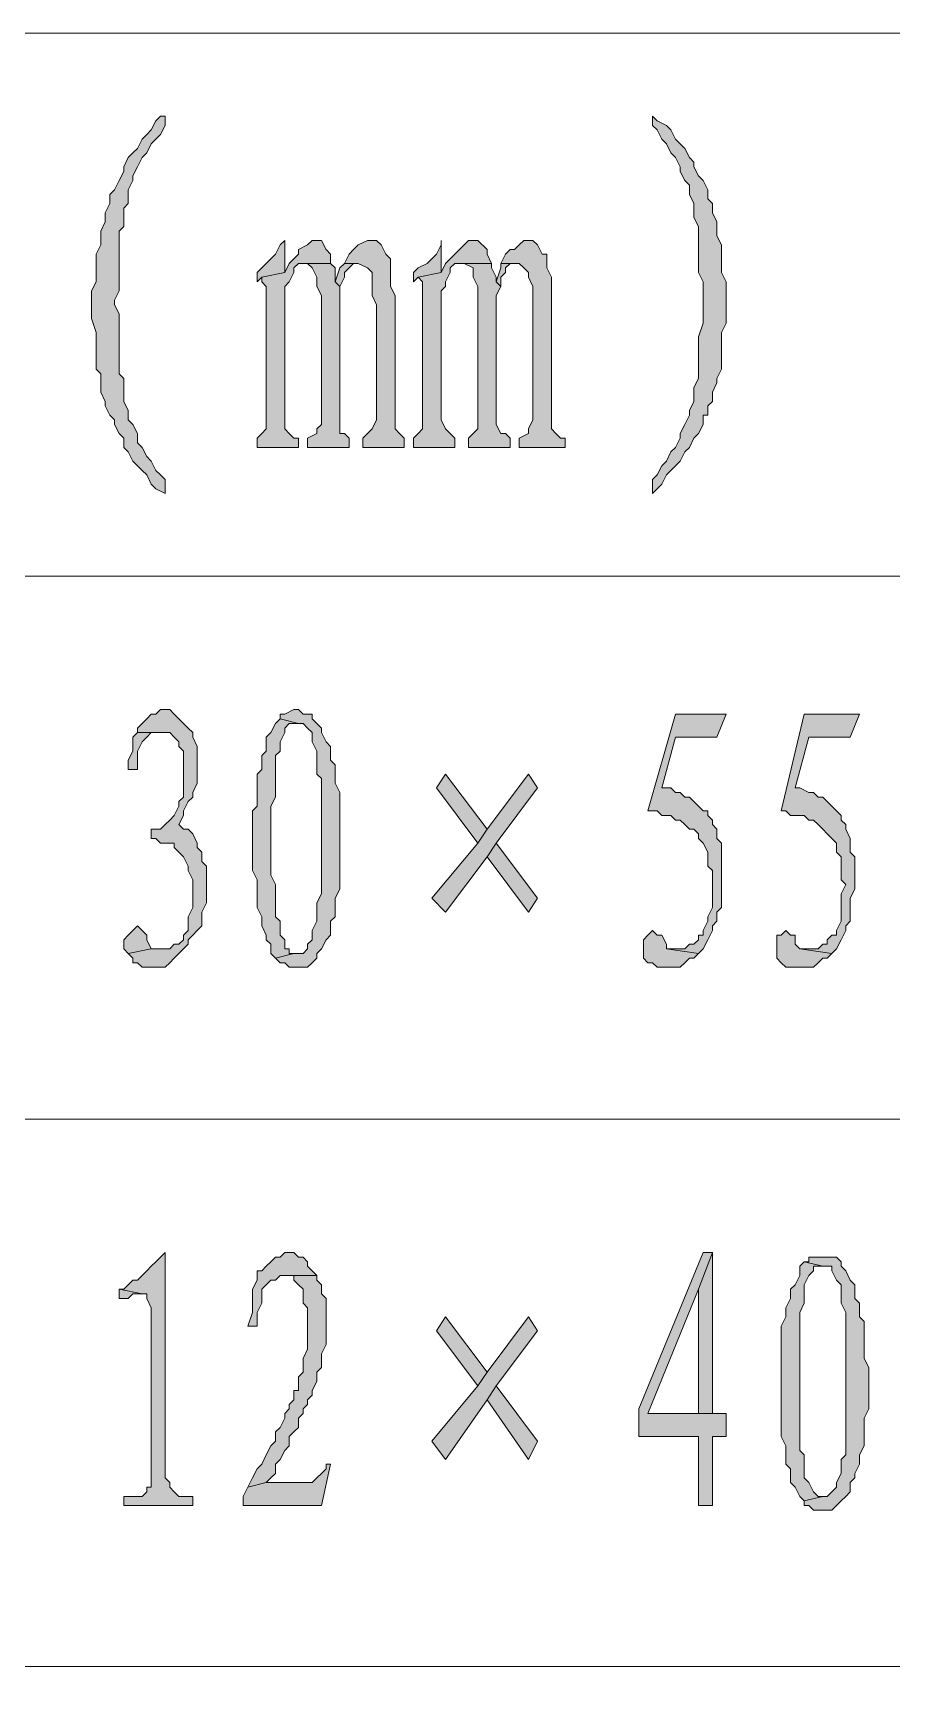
# Model space of a CAD drawing. Header units: millimetres. Extents: x 24 to 410, y 10 to 282.
# Drawn here: x 313.7 to 321.61, y 157.77 to 173.1 of the extents above; entities that cross this region are included whole.
import ezdxf

# ---------------------------------------------------------------- set-up
doc = ezdxf.new("R2010")
doc.units = ezdxf.units.MM

msp = doc.modelspace()

# ---------------------------------------------------------------- hatches: boundary and pattern name
h = msp.add_hatch(color=7)
h.dxf.hatch_style = 2
h.paths.add_polyline_path([(314.917667, 172.339), (314.875333, 172.339), (314.833, 172.296667), (314.790667, 172.212), (314.748333, 172.169667), (314.706, 172.127333), (314.663667, 172.042667), (314.621333, 172.000333), (314.579, 171.958), (314.536667, 171.873333), (314.536667, 171.831), (314.494333, 171.746333), (314.452, 171.661667), (314.409667, 171.619333), (314.409667, 171.534667), (314.367333, 171.45), (314.367333, 171.365333), (314.325, 171.280667), (314.325, 171.153667), (314.282667, 171.069), (314.282667, 170.815), (314.240333, 170.730333), (314.240333, 170.645667), (314.240333, 170.476333), (314.282667, 170.349333), (314.282667, 170.010667), (314.325, 169.968333), (314.325, 169.799), (314.367333, 169.714333), (314.367333, 169.672), (314.409667, 169.587333), (314.452, 169.545), (314.452, 169.502667), (314.494333, 169.418), (314.536667, 169.375667), (314.536667, 169.291), (314.579, 169.248667), (314.621333, 169.164), (314.663667, 169.121667), (314.706, 169.079333), (314.748333, 169.037), (314.790667, 168.952333), (314.833, 168.91), (314.917667, 168.867667), (314.917667, 168.994667), (314.875333, 169.037), (314.833, 169.079333), (314.790667, 169.164), (314.748333, 169.206333), (314.706, 169.291), (314.663667, 169.333333), (314.663667, 169.418), (314.621333, 169.502667), (314.579, 169.545), (314.579, 169.629667), (314.536667, 169.714333), (314.536667, 169.926), (314.494333, 169.968333), (314.494333, 170.518667), (314.452, 170.603333), (314.452, 170.645667), (314.494333, 170.730333), (314.494333, 171.280667), (314.536667, 171.323), (314.536667, 171.492333), (314.579, 171.534667), (314.579, 171.661667), (314.621333, 171.746333), (314.621333, 171.788667), (314.663667, 171.873333), (314.706, 171.958), (314.748333, 172.000333), (314.790667, 172.085), (314.833, 172.127333), (314.875333, 172.169667), (314.917667, 172.254333)])
h = msp.add_hatch(color=7)
h.dxf.hatch_style = 2
h.paths.add_polyline_path([(319.405, 172.339), (319.405, 172.254333), (319.447333, 172.212), (319.489667, 172.127333), (319.532, 172.085), (319.574333, 172.000333), (319.616667, 171.958), (319.659, 171.873333), (319.659, 171.831), (319.701333, 171.746333), (319.743667, 171.704), (319.743667, 171.619333), (319.786, 171.534667), (319.786, 171.407667), (319.828333, 171.323), (319.828333, 170.899667), (319.870667, 170.815), (319.870667, 170.603333), (319.870667, 170.518667), (319.870667, 170.434), (319.828333, 170.307), (319.828333, 169.926), (319.786, 169.841333), (319.786, 169.714333), (319.743667, 169.629667), (319.743667, 169.587333), (319.701333, 169.502667), (319.659, 169.418), (319.659, 169.375667), (319.616667, 169.291), (319.574333, 169.248667), (319.532, 169.164), (319.489667, 169.121667), (319.447333, 169.037), (319.405, 168.994667), (319.405, 168.867667), (319.447333, 168.91), (319.489667, 168.952333), (319.532, 169.037), (319.574333, 169.079333), (319.616667, 169.121667), (319.659, 169.164), (319.701333, 169.248667), (319.743667, 169.291), (319.786, 169.375667), (319.828333, 169.418), (319.870667, 169.502667), (319.870667, 169.587333), (319.913, 169.587333), (319.913, 169.672), (319.955333, 169.714333), (319.955333, 169.799), (319.997667, 169.883667), (319.997667, 169.926), (320.04, 170.010667), (320.04, 170.349333), (320.082333, 170.434), (320.082333, 170.815), (320.04, 170.899667), (320.04, 171.153667), (319.997667, 171.238333), (319.997667, 171.365333), (319.955333, 171.45), (319.955333, 171.534667), (319.913, 171.577), (319.913, 171.661667), (319.870667, 171.746333), (319.828333, 171.788667), (319.786, 171.873333), (319.786, 171.915667), (319.743667, 171.958), (319.701333, 172.042667), (319.659, 172.085), (319.616667, 172.127333), (319.574333, 172.212), (319.532, 172.254333), (319.447333, 172.296667)])
h = msp.add_hatch(color=7)
h.dxf.hatch_style = 2
h.paths.add_polyline_path([(316.018333, 171.196), (315.976, 171.153667), (315.933667, 171.069), (315.891333, 171.026667), (315.849, 170.984333), (315.806667, 170.942), (315.764333, 170.899667), (315.764333, 170.815), (315.806667, 170.857333), (316.018333, 170.899667)])
h = msp.add_hatch(color=7)
h.dxf.hatch_style = 2
h.paths.add_polyline_path([(316.314667, 171.196), (316.272333, 171.196), (316.23, 171.153667), (316.145333, 171.111333), (316.145333, 171.069), (316.103, 171.026667), (316.060667, 170.984333), (316.018333, 170.899667), (315.806667, 170.857333), (315.806667, 170.815), (315.849, 170.772667), (315.849, 169.460333), (315.806667, 169.418), (315.764333, 169.375667), (315.764333, 169.291), (316.145333, 169.291), (316.145333, 169.375667), (316.103, 169.375667), (316.060667, 169.418), (316.018333, 169.460333), (316.018333, 170.772667), (316.060667, 170.815), (316.103, 170.899667), (316.103, 170.942), (316.145333, 170.984333), (316.441667, 170.984333), (316.441667, 171.069), (316.399333, 171.111333), (316.357, 171.196)])
h = msp.add_hatch(color=7)
h.dxf.hatch_style = 2
h.paths.add_polyline_path([(316.822667, 171.196), (316.780333, 171.196), (316.695667, 171.153667), (316.653333, 171.111333), (316.611, 171.069), (316.568667, 170.984333), (316.695667, 170.984333), (316.780333, 170.942), (316.822667, 170.899667), (316.822667, 170.688), (316.865, 170.603333), (316.865, 169.545), (316.822667, 169.460333), (316.780333, 169.418), (316.738, 169.375667), (316.738, 169.291), (317.119, 169.291), (317.119, 169.375667), (317.076667, 169.418), (317.034333, 169.460333), (317.034333, 169.545), (317.034333, 170.688), (316.992, 170.772667), (316.992, 171.026667), (316.949667, 171.069), (316.907333, 171.153667), (316.865, 171.196)])
h = msp.add_hatch(color=7)
h.dxf.hatch_style = 2
h.paths.add_polyline_path([(317.457667, 171.196), (317.457667, 171.153667), (317.415333, 171.069), (317.373, 171.026667), (317.330667, 170.984333), (317.246, 170.942), (317.203667, 170.899667), (317.203667, 170.815), (317.246, 170.857333), (317.457667, 170.899667)])
h = msp.add_hatch(color=7)
h.dxf.hatch_style = 2
h.paths.add_polyline_path([(317.754, 171.196), (317.711667, 171.196), (317.669333, 171.153667), (317.627, 171.111333), (317.584667, 171.069), (317.542333, 171.026667), (317.5, 170.984333), (317.457667, 170.899667), (317.246, 170.857333), (317.288333, 170.815), (317.288333, 169.460333), (317.246, 169.418), (317.203667, 169.375667), (317.203667, 169.291), (317.584667, 169.291), (317.584667, 169.375667), (317.542333, 169.418), (317.5, 169.460333), (317.457667, 169.545), (317.457667, 170.730333), (317.5, 170.772667), (317.5, 170.815), (317.542333, 170.899667), (317.542333, 170.942), (317.584667, 170.984333), (317.923333, 170.984333), (317.881, 171.069), (317.881, 171.111333), (317.796333, 171.196)])
h = msp.add_hatch(color=7)
h.dxf.hatch_style = 2
h.paths.add_polyline_path([(318.262, 171.196), (318.219667, 171.196), (318.177333, 171.153667), (318.135, 171.111333), (318.092667, 171.111333), (318.050333, 171.069), (318.008, 170.984333), (318.177333, 170.984333), (318.219667, 170.942), (318.262, 170.899667), (318.262, 170.857333), (318.304333, 170.772667), (318.304333, 169.545), (318.262, 169.460333), (318.262, 169.418), (318.177333, 169.375667), (318.177333, 169.291), (318.600667, 169.291), (318.600667, 169.375667), (318.558333, 169.375667), (318.516, 169.418), (318.473667, 169.460333), (318.473667, 169.545), (318.473667, 170.857333), (318.431333, 170.942), (318.431333, 171.069), (318.389, 171.069), (318.346667, 171.153667), (318.304333, 171.196)])
h = msp.add_hatch(color=7)
h.dxf.hatch_style = 2
h.paths.add_polyline_path([(316.441667, 170.984333), (316.187667, 170.984333), (316.23, 170.984333), (316.272333, 170.942), (316.314667, 170.857333), (316.314667, 170.772667), (316.357, 170.688), (316.357, 169.502667), (316.314667, 169.460333), (316.314667, 169.418), (316.23, 169.375667), (316.23, 169.291), (316.611, 169.291), (316.611, 169.375667), (316.568667, 169.418), (316.526333, 169.418), (316.526333, 169.502667), (316.526333, 170.772667), (316.484, 170.815), (316.484, 170.942)])
h = msp.add_hatch(color=7)
h.dxf.hatch_style = 2
h.paths.add_polyline_path([(316.568667, 170.984333), (316.526333, 170.942), (316.484, 170.815), (316.526333, 170.772667), (316.568667, 170.857333), (316.568667, 170.899667), (316.611, 170.942), (316.653333, 170.984333), (316.695667, 170.984333)])
h = msp.add_hatch(color=7)
h.dxf.hatch_style = 2
h.paths.add_polyline_path([(317.923333, 170.984333), (317.669333, 170.984333), (317.754, 170.942), (317.754, 170.857333), (317.796333, 170.772667), (317.796333, 169.460333), (317.754, 169.418), (317.711667, 169.375667), (317.711667, 169.291), (318.092667, 169.291), (318.092667, 169.375667), (318.050333, 169.418), (318.008, 169.418), (317.965667, 169.502667), (317.965667, 170.688), (318.008, 170.772667), (317.965667, 170.815), (317.965667, 170.857333), (317.923333, 170.942)])
h = msp.add_hatch(color=7)
h.dxf.hatch_style = 2
h.paths.add_polyline_path([(318.008, 170.984333), (318.008, 170.942), (317.965667, 170.815), (318.008, 170.772667), (318.008, 170.857333), (318.050333, 170.899667), (318.050333, 170.942), (318.092667, 170.984333), (318.135, 170.984333)])
h = msp.add_hatch(color=7)
h.dxf.hatch_style = 2
h.paths.add_polyline_path([(314.917667, 166.878), (314.875333, 166.878), (314.833, 166.835667), (314.790667, 166.835667), (314.748333, 166.793333), (314.706, 166.751), (314.663667, 166.708667), (314.663667, 166.666333), (314.875333, 166.666333), (314.96, 166.666333), (315.002333, 166.624), (315.044667, 166.581667), (315.044667, 166.539333), (315.087, 166.497), (315.087, 166.073667), (315.044667, 166.031333), (315.044667, 165.989), (315.002333, 165.904333), (314.96, 165.862), (314.917667, 165.819667), (314.875333, 165.777333), (314.790667, 165.777333), (314.790667, 165.692667), (314.833, 165.692667), (314.875333, 165.650333), (315.002333, 165.650333), (315.002333, 165.608), (315.044667, 165.565667), (315.087, 165.523333), (315.129333, 165.438667), (315.129333, 165.396333), (315.171667, 165.311667), (315.171667, 165.057667), (315.129333, 164.973), (315.129333, 164.846), (315.087, 164.803667), (315.087, 164.761333), (315.044667, 164.719), (315.002333, 164.719), (314.96, 164.676667), (314.790667, 164.676667), (314.579, 164.634333), (314.621333, 164.592), (314.621333, 164.549667), (314.663667, 164.549667), (314.706, 164.507333), (314.917667, 164.507333), (314.96, 164.549667), (315.002333, 164.592), (315.044667, 164.634333), (315.087, 164.676667), (315.129333, 164.719), (315.129333, 164.761333), (315.171667, 164.803667), (315.214, 164.846), (315.256333, 164.888333), (315.256333, 165.015333), (315.298667, 165.1), (315.298667, 165.438667), (315.256333, 165.481), (315.256333, 165.565667), (315.214, 165.608), (315.214, 165.650333), (315.171667, 165.735), (315.129333, 165.777333), (315.087, 165.777333), (315.044667, 165.819667), (315.087, 165.904333), (315.087, 165.946667), (315.129333, 166.031333), (315.171667, 166.073667), (315.171667, 166.116), (315.214, 166.200667), (315.214, 166.539333), (315.171667, 166.624), (315.171667, 166.666333), (315.129333, 166.708667), (315.087, 166.751), (315.044667, 166.793333), (315.002333, 166.835667), (314.96, 166.878)])
h = msp.add_hatch(color=7)
h.dxf.hatch_style = 2
h.paths.add_polyline_path([(316.145333, 166.878), (316.103, 166.878), (316.018333, 166.835667), (315.976, 166.835667), (315.976, 166.793333), (316.145333, 166.751), (316.187667, 166.751), (316.23, 166.708667), (316.272333, 166.666333), (316.272333, 166.581667), (316.314667, 166.497), (316.314667, 166.285333), (316.357, 166.243), (316.357, 165.692667), (316.357, 165.650333), (316.357, 165.184667), (316.314667, 165.1), (316.314667, 164.930667), (316.272333, 164.846), (316.272333, 164.761333), (316.23, 164.719), (316.23, 164.676667), (316.187667, 164.634333), (316.103, 164.634333), (315.933667, 164.592), (315.976, 164.549667), (316.018333, 164.549667), (316.060667, 164.507333), (316.23, 164.507333), (316.272333, 164.549667), (316.314667, 164.592), (316.314667, 164.634333), (316.357, 164.676667), (316.399333, 164.761333), (316.441667, 164.803667), (316.441667, 164.930667), (316.484, 164.973), (316.484, 165.142333), (316.526333, 165.227), (316.526333, 166.116), (316.484, 166.200667), (316.484, 166.37), (316.441667, 166.412333), (316.441667, 166.539333), (316.399333, 166.581667), (316.357, 166.666333), (316.357, 166.708667), (316.314667, 166.751), (316.272333, 166.793333), (316.272333, 166.835667), (316.23, 166.835667), (316.187667, 166.835667)])
h = msp.add_hatch(color=7)
h.dxf.hatch_style = 2
h.paths.add_polyline_path([(320.082333, 166.835667), (319.616667, 166.835667), (319.362667, 165.946667), (319.447333, 165.946667), (319.489667, 165.904333), (319.574333, 165.904333), (319.616667, 165.862), (319.659, 165.862), (319.701333, 165.819667), (319.743667, 165.777333), (319.786, 165.777333), (319.828333, 165.735), (319.828333, 165.692667), (319.870667, 165.650333), (319.913, 165.565667), (319.913, 165.438667), (319.955333, 165.396333), (319.955333, 165.057667), (319.913, 164.973), (319.913, 164.930667), (319.870667, 164.846), (319.870667, 164.803667), (319.828333, 164.803667), (319.828333, 164.761333), (319.786, 164.719), (319.743667, 164.719), (319.701333, 164.676667), (319.532, 164.676667), (319.828333, 164.634333), (319.870667, 164.676667), (319.913, 164.761333), (319.955333, 164.846), (319.955333, 164.888333), (319.997667, 164.930667), (319.997667, 165.015333), (320.04, 165.057667), (320.04, 165.650333), (319.997667, 165.692667), (319.997667, 165.777333), (319.955333, 165.819667), (319.955333, 165.862), (319.913, 165.904333), (319.913, 165.946667), (319.870667, 165.946667), (319.828333, 165.989), (319.786, 166.031333), (319.743667, 166.073667), (319.701333, 166.073667), (319.659, 166.116), (319.616667, 166.116), (319.574333, 166.158333), (319.489667, 166.158333), (319.616667, 166.624), (319.997667, 166.624)])
h = msp.add_hatch(color=7)
h.dxf.hatch_style = 2
h.paths.add_polyline_path([(321.31, 166.835667), (320.802, 166.835667), (320.590333, 165.946667), (320.632667, 165.946667), (320.675, 165.904333), (320.802, 165.904333), (320.844333, 165.862), (320.886667, 165.862), (320.929, 165.819667), (320.971333, 165.777333), (321.013667, 165.735), (321.056, 165.692667), (321.098333, 165.650333), (321.098333, 165.565667), (321.140667, 165.523333), (321.140667, 165.311667), (321.183, 165.269333), (321.140667, 165.184667), (321.140667, 164.973), (321.140667, 164.930667), (321.098333, 164.846), (321.098333, 164.803667), (321.056, 164.803667), (321.013667, 164.761333), (321.013667, 164.719), (320.971333, 164.719), (320.929, 164.676667), (320.759667, 164.676667), (321.056, 164.634333), (321.098333, 164.676667), (321.140667, 164.761333), (321.183, 164.846), (321.183, 164.888333), (321.225333, 164.930667), (321.225333, 165.142333), (321.267667, 165.227), (321.267667, 165.523333), (321.225333, 165.565667), (321.225333, 165.692667), (321.183, 165.777333), (321.183, 165.819667), (321.140667, 165.862), (321.140667, 165.904333), (321.098333, 165.946667), (321.056, 165.989), (321.013667, 166.031333), (320.971333, 166.073667), (320.929, 166.073667), (320.886667, 166.116), (320.844333, 166.116), (320.759667, 166.158333), (320.717333, 166.158333), (320.844333, 166.624), (321.225333, 166.624)])
h = msp.add_hatch(color=7)
h.dxf.hatch_style = 2
h.paths.add_polyline_path([(315.976, 166.793333), (315.933667, 166.751), (315.891333, 166.666333), (315.849, 166.624), (315.849, 166.497), (315.806667, 166.454667), (315.806667, 166.327667), (315.764333, 166.285333), (315.764333, 165.989), (315.722, 165.946667), (315.722, 165.396333), (315.764333, 165.311667), (315.764333, 165.1), (315.764333, 165.057667), (315.806667, 164.973), (315.806667, 164.888333), (315.849, 164.803667), (315.849, 164.761333), (315.891333, 164.719), (315.891333, 164.634333), (315.933667, 164.592), (316.103, 164.634333), (316.060667, 164.634333), (316.060667, 164.676667), (316.018333, 164.676667), (316.018333, 164.761333), (315.976, 164.803667), (315.976, 164.930667), (315.933667, 164.973), (315.933667, 165.269333), (315.891333, 165.354), (315.891333, 165.989), (315.933667, 166.073667), (315.933667, 166.454667), (315.976, 166.497), (315.976, 166.581667), (316.018333, 166.666333), (316.018333, 166.708667), (316.060667, 166.751), (316.145333, 166.751)])
h = msp.add_hatch(color=7)
h.dxf.hatch_style = 2
h.paths.add_polyline_path([(314.663667, 166.666333), (314.621333, 166.624), (314.621333, 166.497), (314.579, 166.412333), (314.579, 166.327667), (314.663667, 166.327667), (314.663667, 166.497), (314.706, 166.581667), (314.748333, 166.624), (314.790667, 166.666333), (314.875333, 166.666333)])
h = msp.add_hatch(color=7)
h.dxf.hatch_style = 2
h.paths.add_polyline_path([(318.262, 166.285333), (317.881, 165.777333), (317.796333, 165.650333), (317.373, 165.142333), (317.5, 165.015333), (317.881, 165.523333), (317.965667, 165.650333), (318.346667, 166.158333)])
h = msp.add_hatch(color=7)
h.dxf.hatch_style = 2
h.paths.add_polyline_path([(317.5, 166.285333), (317.415333, 166.158333), (317.796333, 165.650333), (317.881, 165.777333)])
h = msp.add_hatch(color=7)
h.dxf.hatch_style = 2
h.paths.add_polyline_path([(317.965667, 165.650333), (317.881, 165.523333), (318.262, 165.015333), (318.346667, 165.142333)])
h = msp.add_hatch(color=7)
h.dxf.hatch_style = 2
h.paths.add_polyline_path([(314.663667, 164.888333), (314.621333, 164.846), (314.579, 164.803667), (314.536667, 164.761333), (314.536667, 164.676667), (314.579, 164.634333), (314.790667, 164.676667), (314.748333, 164.761333), (314.748333, 164.803667), (314.706, 164.846)])
h = msp.add_hatch(color=7)
h.dxf.hatch_style = 2
h.paths.add_polyline_path([(319.405, 164.846), (319.362667, 164.803667), (319.320333, 164.761333), (319.320333, 164.592), (319.362667, 164.549667), (319.405, 164.549667), (319.447333, 164.507333), (319.659, 164.507333), (319.701333, 164.549667), (319.743667, 164.592), (319.786, 164.592), (319.828333, 164.634333), (319.532, 164.676667), (319.532, 164.719), (319.489667, 164.803667), (319.447333, 164.803667)])
h = msp.add_hatch(color=7)
h.dxf.hatch_style = 2
h.paths.add_polyline_path([(320.632667, 164.846), (320.590333, 164.803667), (320.548, 164.803667), (320.548, 164.761333), (320.548, 164.592), (320.590333, 164.549667), (320.632667, 164.507333), (320.886667, 164.507333), (320.929, 164.549667), (320.971333, 164.592), (321.013667, 164.592), (321.056, 164.634333), (320.759667, 164.676667), (320.717333, 164.719), (320.717333, 164.803667), (320.675, 164.803667)])
h = msp.add_hatch(color=7)
h.dxf.hatch_style = 2
h.paths.add_polyline_path([(314.917667, 161.882667), (314.875333, 161.840333), (314.833, 161.798), (314.790667, 161.755667), (314.748333, 161.713333), (314.706, 161.671), (314.663667, 161.628667), (314.621333, 161.628667), (314.579, 161.586333), (314.536667, 161.544), (314.494333, 161.544), (314.706, 161.501667), (314.748333, 161.501667), (314.748333, 161.459333), (314.790667, 161.374667), (314.790667, 159.723667), (314.748333, 159.723667), (314.748333, 159.681333), (314.706, 159.639), (314.536667, 159.639), (314.536667, 159.554333), (315.171667, 159.554333), (315.171667, 159.639), (315.044667, 159.639), (315.002333, 159.681333), (314.96, 159.723667), (314.96, 159.766), (314.917667, 159.808333)])
h = msp.add_hatch(color=7)
h.dxf.hatch_style = 2
h.paths.add_polyline_path([(316.060667, 161.882667), (316.018333, 161.882667), (315.976, 161.840333), (315.933667, 161.840333), (315.891333, 161.798), (315.849, 161.755667), (315.806667, 161.713333), (315.764333, 161.713333), (315.764333, 161.671), (315.764333, 161.628667), (315.722, 161.544), (315.722, 161.332333), (315.679667, 161.205333), (315.764333, 161.205333), (315.764333, 161.29), (315.764333, 161.332333), (315.806667, 161.417), (315.806667, 161.544), (315.849, 161.586333), (315.891333, 161.628667), (315.933667, 161.628667), (315.976, 161.671), (316.018333, 161.671), (316.314667, 161.671), (316.272333, 161.713333), (316.23, 161.755667), (316.23, 161.798), (316.187667, 161.840333), (316.145333, 161.840333), (316.103, 161.882667)])
h = msp.add_hatch(color=7)
h.dxf.hatch_style = 2
h.paths.add_polyline_path([(319.955333, 161.882667), (319.870667, 161.882667), (319.278, 160.443333), (319.278, 160.189333), (319.828333, 160.189333), (319.828333, 159.554333), (319.955333, 159.554333), (319.955333, 160.189333), (320.082333, 160.189333), (320.082333, 160.401), (319.955333, 160.401), (319.362667, 160.401), (319.828333, 161.544)])
h = msp.add_hatch(color=7)
h.dxf.hatch_style = 2
h.paths.add_polyline_path([(319.955333, 161.882667), (319.828333, 161.544), (319.828333, 160.401), (319.362667, 160.401), (319.955333, 160.401)])
h = msp.add_hatch(color=7)
h.dxf.hatch_style = 2
h.paths.add_polyline_path([(320.802, 161.798), (320.759667, 161.755667), (320.759667, 161.671), (320.717333, 161.586333), (320.675, 161.544), (320.675, 161.459333), (320.632667, 161.374667), (320.632667, 161.29), (320.590333, 161.205333), (320.590333, 160.189333), (320.632667, 160.104667), (320.632667, 160.062333), (320.632667, 159.935333), (320.675, 159.893), (320.675, 159.766), (320.717333, 159.723667), (320.759667, 159.639), (320.802, 159.596667), (320.971333, 159.639), (320.929, 159.639), (320.886667, 159.681333), (320.844333, 159.766), (320.802, 159.808333), (320.802, 160.02), (320.759667, 160.062333), (320.759667, 161.332333), (320.802, 161.417), (320.802, 161.586333), (320.844333, 161.671), (320.886667, 161.713333), (320.886667, 161.755667), (320.929, 161.755667), (320.971333, 161.755667)])
h = msp.add_hatch(color=7)
h.dxf.hatch_style = 2
h.paths.add_polyline_path([(320.971333, 161.840333), (320.844333, 161.840333), (320.844333, 161.798), (320.802, 161.798), (320.971333, 161.755667), (321.056, 161.755667), (321.056, 161.713333), (321.098333, 161.628667), (321.140667, 161.586333), (321.140667, 161.417), (321.183, 161.332333), (321.183, 160.697333), (321.183, 160.655), (321.183, 160.02), (321.140667, 159.977667), (321.140667, 159.850667), (321.098333, 159.766), (321.098333, 159.723667), (321.056, 159.681333), (321.013667, 159.639), (320.971333, 159.639), (320.802, 159.596667), (320.802, 159.554333), (320.844333, 159.554333), (320.886667, 159.512), (321.056, 159.512), (321.098333, 159.554333), (321.140667, 159.596667), (321.183, 159.639), (321.225333, 159.681333), (321.225333, 159.766), (321.267667, 159.808333), (321.267667, 159.850667), (321.31, 159.935333), (321.31, 160.02), (321.352333, 160.104667), (321.352333, 160.358667), (321.394667, 160.443333), (321.394667, 160.824333), (321.352333, 160.909), (321.352333, 161.247667), (321.31, 161.29), (321.31, 161.417), (321.267667, 161.459333), (321.267667, 161.586333), (321.225333, 161.628667), (321.183, 161.713333), (321.140667, 161.755667), (321.140667, 161.798), (321.098333, 161.840333)])
h = msp.add_hatch(color=7)
h.dxf.hatch_style = 2
h.paths.add_polyline_path([(316.314667, 161.671), (316.018333, 161.671), (316.103, 161.671), (316.103, 161.628667), (316.145333, 161.586333), (316.187667, 161.544), (316.187667, 161.417), (316.23, 161.374667), (316.23, 160.993667), (316.187667, 160.909), (316.187667, 160.782), (316.145333, 160.739667), (316.145333, 160.612667), (316.103, 160.612667), (316.103, 160.528), (316.060667, 160.485667), (316.060667, 160.443333), (316.018333, 160.401), (316.018333, 160.358667), (315.976, 160.274), (315.933667, 160.231667), (315.933667, 160.147), (315.891333, 160.104667), (315.849, 160.02), (315.806667, 159.935333), (315.764333, 159.893), (315.722, 159.808333), (315.679667, 159.723667), (315.849, 159.766), (315.891333, 159.808333), (315.933667, 159.850667), (315.933667, 159.935333), (315.976, 159.977667), (316.018333, 160.062333), (316.060667, 160.104667), (316.060667, 160.189333), (316.103, 160.231667), (316.145333, 160.274), (316.145333, 160.358667), (316.187667, 160.401), (316.187667, 160.443333), (316.23, 160.485667), (316.23, 160.528), (316.272333, 160.570333), (316.272333, 160.612667), (316.314667, 160.697333), (316.314667, 160.782), (316.357, 160.824333), (316.357, 160.951333), (316.399333, 161.036), (316.399333, 161.459333), (316.357, 161.501667), (316.357, 161.586333), (316.314667, 161.628667)])
h = msp.add_hatch(color=7)
h.dxf.hatch_style = 2
h.paths.add_polyline_path([(314.494333, 161.544), (314.494333, 161.459333), (314.579, 161.459333), (314.621333, 161.501667), (314.706, 161.501667)])
h = msp.add_hatch(color=7)
h.dxf.hatch_style = 2
h.paths.add_polyline_path([(318.262, 161.29), (317.881, 160.782), (317.796333, 160.655), (317.373, 160.147), (317.5, 159.977667), (317.881, 160.528), (317.965667, 160.655), (318.346667, 161.163)])
h = msp.add_hatch(color=7)
h.dxf.hatch_style = 2
h.paths.add_polyline_path([(317.5, 161.29), (317.415333, 161.163), (317.796333, 160.655), (317.881, 160.782)])
h = msp.add_hatch(color=7)
h.dxf.hatch_style = 2
h.paths.add_polyline_path([(317.965667, 160.655), (317.881, 160.528), (318.262, 159.977667), (318.346667, 160.147)])
h = msp.add_hatch(color=7)
h.dxf.hatch_style = 2
h.paths.add_polyline_path([(316.441667, 159.935333), (316.399333, 159.935333), (316.399333, 159.893), (316.357, 159.850667), (316.314667, 159.808333), (316.272333, 159.766), (315.849, 159.766), (315.679667, 159.723667), (315.637333, 159.639), (315.637333, 159.554333), (316.357, 159.554333)])

# ---------------------------------------------------------------- linework, layer by layer
at = {"color": 7, "lineweight": 0}
for points in [[(249.047, 173.101), (377.063, 173.101), (377.063, 118.11), (249.047, 118.11)], [(314.917667, 172.339), (314.875333, 172.339), (314.833, 172.296667), (314.790667, 172.212), (314.748333, 172.169667), (314.706, 172.127333), (314.663667, 172.042667), (314.621333, 172.000333), (314.579, 171.958), (314.536667, 171.873333), (314.536667, 171.831), (314.494333, 171.746333), (314.452, 171.661667), (314.409667, 171.619333), (314.409667, 171.534667), (314.367333, 171.45), (314.367333, 171.365333), (314.325, 171.280667), (314.325, 171.153667), (314.282667, 171.069), (314.282667, 170.815), (314.240333, 170.730333), (314.240333, 170.645667), (314.240333, 170.476333), (314.282667, 170.349333), (314.282667, 170.010667), (314.325, 169.968333), (314.325, 169.799), (314.367333, 169.714333), (314.367333, 169.672), (314.409667, 169.587333), (314.452, 169.545), (314.452, 169.502667), (314.494333, 169.418), (314.536667, 169.375667), (314.536667, 169.291), (314.579, 169.248667), (314.621333, 169.164), (314.663667, 169.121667), (314.706, 169.079333), (314.748333, 169.037), (314.790667, 168.952333), (314.833, 168.91), (314.917667, 168.867667), (314.917667, 168.994667), (314.875333, 169.037), (314.833, 169.079333), (314.790667, 169.164), (314.748333, 169.206333), (314.706, 169.291), (314.663667, 169.333333), (314.663667, 169.418), (314.621333, 169.502667), (314.579, 169.545), (314.579, 169.629667), (314.536667, 169.714333), (314.536667, 169.926), (314.494333, 169.968333), (314.494333, 170.518667), (314.452, 170.603333), (314.452, 170.645667), (314.494333, 170.730333), (314.494333, 171.280667), (314.536667, 171.323), (314.536667, 171.492333), (314.579, 171.534667), (314.579, 171.661667), (314.621333, 171.746333), (314.621333, 171.788667), (314.663667, 171.873333), (314.706, 171.958), (314.748333, 172.000333), (314.790667, 172.085), (314.833, 172.127333), (314.875333, 172.169667), (314.917667, 172.254333)], [(319.405, 172.339), (319.405, 172.254333), (319.447333, 172.212), (319.489667, 172.127333), (319.532, 172.085), (319.574333, 172.000333), (319.616667, 171.958), (319.659, 171.873333), (319.659, 171.831), (319.701333, 171.746333), (319.743667, 171.704), (319.743667, 171.619333), (319.786, 171.534667), (319.786, 171.407667), (319.828333, 171.323), (319.828333, 170.899667), (319.870667, 170.815), (319.870667, 170.603333), (319.870667, 170.518667), (319.870667, 170.434), (319.828333, 170.307), (319.828333, 169.926), (319.786, 169.841333), (319.786, 169.714333), (319.743667, 169.629667), (319.743667, 169.587333), (319.701333, 169.502667), (319.659, 169.418), (319.659, 169.375667), (319.616667, 169.291), (319.574333, 169.248667), (319.532, 169.164), (319.489667, 169.121667), (319.447333, 169.037), (319.405, 168.994667), (319.405, 168.867667), (319.447333, 168.91), (319.489667, 168.952333), (319.532, 169.037), (319.574333, 169.079333), (319.616667, 169.121667), (319.659, 169.164), (319.701333, 169.248667), (319.743667, 169.291), (319.786, 169.375667), (319.828333, 169.418), (319.870667, 169.502667), (319.870667, 169.587333), (319.913, 169.587333), (319.913, 169.672), (319.955333, 169.714333), (319.955333, 169.799), (319.997667, 169.883667), (319.997667, 169.926), (320.04, 170.010667), (320.04, 170.349333), (320.082333, 170.434), (320.082333, 170.815), (320.04, 170.899667), (320.04, 171.153667), (319.997667, 171.238333), (319.997667, 171.365333), (319.955333, 171.45), (319.955333, 171.534667), (319.913, 171.577), (319.913, 171.661667), (319.870667, 171.746333), (319.828333, 171.788667), (319.786, 171.873333), (319.786, 171.915667), (319.743667, 171.958), (319.701333, 172.042667), (319.659, 172.085), (319.616667, 172.127333), (319.574333, 172.212), (319.532, 172.254333), (319.447333, 172.296667)], [(316.018333, 171.196), (315.976, 171.153667), (315.933667, 171.069), (315.891333, 171.026667), (315.849, 170.984333), (315.806667, 170.942), (315.764333, 170.899667), (315.764333, 170.815), (315.806667, 170.857333), (316.018333, 170.899667)], [(316.314667, 171.196), (316.272333, 171.196), (316.23, 171.153667), (316.145333, 171.111333), (316.145333, 171.069), (316.103, 171.026667), (316.060667, 170.984333), (316.018333, 170.899667), (315.806667, 170.857333), (315.806667, 170.815), (315.849, 170.772667), (315.849, 169.460333), (315.806667, 169.418), (315.764333, 169.375667), (315.764333, 169.291), (316.145333, 169.291), (316.145333, 169.375667), (316.103, 169.375667), (316.060667, 169.418), (316.018333, 169.460333), (316.018333, 170.772667), (316.060667, 170.815), (316.103, 170.899667), (316.103, 170.942), (316.145333, 170.984333), (316.441667, 170.984333), (316.441667, 171.069), (316.399333, 171.111333), (316.357, 171.196)], [(316.822667, 171.196), (316.780333, 171.196), (316.695667, 171.153667), (316.653333, 171.111333), (316.611, 171.069), (316.568667, 170.984333), (316.695667, 170.984333), (316.780333, 170.942), (316.822667, 170.899667), (316.822667, 170.688), (316.865, 170.603333), (316.865, 169.545), (316.822667, 169.460333), (316.780333, 169.418), (316.738, 169.375667), (316.738, 169.291), (317.119, 169.291), (317.119, 169.375667), (317.076667, 169.418), (317.034333, 169.460333), (317.034333, 169.545), (317.034333, 170.688), (316.992, 170.772667), (316.992, 171.026667), (316.949667, 171.069), (316.907333, 171.153667), (316.865, 171.196)], [(317.457667, 171.196), (317.457667, 171.153667), (317.415333, 171.069), (317.373, 171.026667), (317.330667, 170.984333), (317.246, 170.942), (317.203667, 170.899667), (317.203667, 170.815), (317.246, 170.857333), (317.457667, 170.899667)], [(317.754, 171.196), (317.711667, 171.196), (317.669333, 171.153667), (317.627, 171.111333), (317.584667, 171.069), (317.542333, 171.026667), (317.5, 170.984333), (317.457667, 170.899667), (317.246, 170.857333), (317.288333, 170.815), (317.288333, 169.460333), (317.246, 169.418), (317.203667, 169.375667), (317.203667, 169.291), (317.584667, 169.291), (317.584667, 169.375667), (317.542333, 169.418), (317.5, 169.460333), (317.457667, 169.545), (317.457667, 170.730333), (317.5, 170.772667), (317.5, 170.815), (317.542333, 170.899667), (317.542333, 170.942), (317.584667, 170.984333), (317.923333, 170.984333), (317.881, 171.069), (317.881, 171.111333), (317.796333, 171.196)], [(318.262, 171.196), (318.219667, 171.196), (318.177333, 171.153667), (318.135, 171.111333), (318.092667, 171.111333), (318.050333, 171.069), (318.008, 170.984333), (318.177333, 170.984333), (318.219667, 170.942), (318.262, 170.899667), (318.262, 170.857333), (318.304333, 170.772667), (318.304333, 169.545), (318.262, 169.460333), (318.262, 169.418), (318.177333, 169.375667), (318.177333, 169.291), (318.600667, 169.291), (318.600667, 169.375667), (318.558333, 169.375667), (318.516, 169.418), (318.473667, 169.460333), (318.473667, 169.545), (318.473667, 170.857333), (318.431333, 170.942), (318.431333, 171.069), (318.389, 171.069), (318.346667, 171.153667), (318.304333, 171.196)], [(316.441667, 170.984333), (316.187667, 170.984333), (316.23, 170.984333), (316.272333, 170.942), (316.314667, 170.857333), (316.314667, 170.772667), (316.357, 170.688), (316.357, 169.502667), (316.314667, 169.460333), (316.314667, 169.418), (316.23, 169.375667), (316.23, 169.291), (316.611, 169.291), (316.611, 169.375667), (316.568667, 169.418), (316.526333, 169.418), (316.526333, 169.502667), (316.526333, 170.772667), (316.484, 170.815), (316.484, 170.942)], [(316.568667, 170.984333), (316.526333, 170.942), (316.484, 170.815), (316.526333, 170.772667), (316.568667, 170.857333), (316.568667, 170.899667), (316.611, 170.942), (316.653333, 170.984333), (316.695667, 170.984333)], [(317.923333, 170.984333), (317.669333, 170.984333), (317.754, 170.942), (317.754, 170.857333), (317.796333, 170.772667), (317.796333, 169.460333), (317.754, 169.418), (317.711667, 169.375667), (317.711667, 169.291), (318.092667, 169.291), (318.092667, 169.375667), (318.050333, 169.418), (318.008, 169.418), (317.965667, 169.502667), (317.965667, 170.688), (318.008, 170.772667), (317.965667, 170.815), (317.965667, 170.857333), (317.923333, 170.942)], [(318.008, 170.984333), (318.008, 170.942), (317.965667, 170.815), (318.008, 170.772667), (318.008, 170.857333), (318.050333, 170.899667), (318.050333, 170.942), (318.092667, 170.984333), (318.135, 170.984333)], [(314.917667, 166.878), (314.875333, 166.878), (314.833, 166.835667), (314.790667, 166.835667), (314.748333, 166.793333), (314.706, 166.751), (314.663667, 166.708667), (314.663667, 166.666333), (314.875333, 166.666333), (314.96, 166.666333), (315.002333, 166.624), (315.044667, 166.581667), (315.044667, 166.539333), (315.087, 166.497), (315.087, 166.073667), (315.044667, 166.031333), (315.044667, 165.989), (315.002333, 165.904333), (314.96, 165.862), (314.917667, 165.819667), (314.875333, 165.777333), (314.790667, 165.777333), (314.790667, 165.692667), (314.833, 165.692667), (314.875333, 165.650333), (315.002333, 165.650333), (315.002333, 165.608), (315.044667, 165.565667), (315.087, 165.523333), (315.129333, 165.438667), (315.129333, 165.396333), (315.171667, 165.311667), (315.171667, 165.057667), (315.129333, 164.973), (315.129333, 164.846), (315.087, 164.803667), (315.087, 164.761333), (315.044667, 164.719), (315.002333, 164.719), (314.96, 164.676667), (314.790667, 164.676667), (314.579, 164.634333), (314.621333, 164.592), (314.621333, 164.549667), (314.663667, 164.549667), (314.706, 164.507333), (314.917667, 164.507333), (314.96, 164.549667), (315.002333, 164.592), (315.044667, 164.634333), (315.087, 164.676667), (315.129333, 164.719), (315.129333, 164.761333), (315.171667, 164.803667), (315.214, 164.846), (315.256333, 164.888333), (315.256333, 165.015333), (315.298667, 165.1), (315.298667, 165.438667), (315.256333, 165.481), (315.256333, 165.565667), (315.214, 165.608), (315.214, 165.650333), (315.171667, 165.735), (315.129333, 165.777333), (315.087, 165.777333), (315.044667, 165.819667), (315.087, 165.904333), (315.087, 165.946667), (315.129333, 166.031333), (315.171667, 166.073667), (315.171667, 166.116), (315.214, 166.200667), (315.214, 166.539333), (315.171667, 166.624), (315.171667, 166.666333), (315.129333, 166.708667), (315.087, 166.751), (315.044667, 166.793333), (315.002333, 166.835667), (314.96, 166.878)], [(316.145333, 166.878), (316.103, 166.878), (316.018333, 166.835667), (315.976, 166.835667), (315.976, 166.793333), (316.145333, 166.751), (316.187667, 166.751), (316.23, 166.708667), (316.272333, 166.666333), (316.272333, 166.581667), (316.314667, 166.497), (316.314667, 166.285333), (316.357, 166.243), (316.357, 165.692667), (316.357, 165.650333), (316.357, 165.184667), (316.314667, 165.1), (316.314667, 164.930667), (316.272333, 164.846), (316.272333, 164.761333), (316.23, 164.719), (316.23, 164.676667), (316.187667, 164.634333), (316.103, 164.634333), (315.933667, 164.592), (315.976, 164.549667), (316.018333, 164.549667), (316.060667, 164.507333), (316.23, 164.507333), (316.272333, 164.549667), (316.314667, 164.592), (316.314667, 164.634333), (316.357, 164.676667), (316.399333, 164.761333), (316.441667, 164.803667), (316.441667, 164.930667), (316.484, 164.973), (316.484, 165.142333), (316.526333, 165.227), (316.526333, 166.116), (316.484, 166.200667), (316.484, 166.37), (316.441667, 166.412333), (316.441667, 166.539333), (316.399333, 166.581667), (316.357, 166.666333), (316.357, 166.708667), (316.314667, 166.751), (316.272333, 166.793333), (316.272333, 166.835667), (316.23, 166.835667), (316.187667, 166.835667)], [(320.082333, 166.835667), (319.616667, 166.835667), (319.362667, 165.946667), (319.447333, 165.946667), (319.489667, 165.904333), (319.574333, 165.904333), (319.616667, 165.862), (319.659, 165.862), (319.701333, 165.819667), (319.743667, 165.777333), (319.786, 165.777333), (319.828333, 165.735), (319.828333, 165.692667), (319.870667, 165.650333), (319.913, 165.565667), (319.913, 165.438667), (319.955333, 165.396333), (319.955333, 165.057667), (319.913, 164.973), (319.913, 164.930667), (319.870667, 164.846), (319.870667, 164.803667), (319.828333, 164.803667), (319.828333, 164.761333), (319.786, 164.719), (319.743667, 164.719), (319.701333, 164.676667), (319.532, 164.676667), (319.828333, 164.634333), (319.870667, 164.676667), (319.913, 164.761333), (319.955333, 164.846), (319.955333, 164.888333), (319.997667, 164.930667), (319.997667, 165.015333), (320.04, 165.057667), (320.04, 165.650333), (319.997667, 165.692667), (319.997667, 165.777333), (319.955333, 165.819667), (319.955333, 165.862), (319.913, 165.904333), (319.913, 165.946667), (319.870667, 165.946667), (319.828333, 165.989), (319.786, 166.031333), (319.743667, 166.073667), (319.701333, 166.073667), (319.659, 166.116), (319.616667, 166.116), (319.574333, 166.158333), (319.489667, 166.158333), (319.616667, 166.624), (319.997667, 166.624)], [(321.31, 166.835667), (320.802, 166.835667), (320.590333, 165.946667), (320.632667, 165.946667), (320.675, 165.904333), (320.802, 165.904333), (320.844333, 165.862), (320.886667, 165.862), (320.929, 165.819667), (320.971333, 165.777333), (321.013667, 165.735), (321.056, 165.692667), (321.098333, 165.650333), (321.098333, 165.565667), (321.140667, 165.523333), (321.140667, 165.311667), (321.183, 165.269333), (321.140667, 165.184667), (321.140667, 164.973), (321.140667, 164.930667), (321.098333, 164.846), (321.098333, 164.803667), (321.056, 164.803667), (321.013667, 164.761333), (321.013667, 164.719), (320.971333, 164.719), (320.929, 164.676667), (320.759667, 164.676667), (321.056, 164.634333), (321.098333, 164.676667), (321.140667, 164.761333), (321.183, 164.846), (321.183, 164.888333), (321.225333, 164.930667), (321.225333, 165.142333), (321.267667, 165.227), (321.267667, 165.523333), (321.225333, 165.565667), (321.225333, 165.692667), (321.183, 165.777333), (321.183, 165.819667), (321.140667, 165.862), (321.140667, 165.904333), (321.098333, 165.946667), (321.056, 165.989), (321.013667, 166.031333), (320.971333, 166.073667), (320.929, 166.073667), (320.886667, 166.116), (320.844333, 166.116), (320.759667, 166.158333), (320.717333, 166.158333), (320.844333, 166.624), (321.225333, 166.624)], [(315.976, 166.793333), (315.933667, 166.751), (315.891333, 166.666333), (315.849, 166.624), (315.849, 166.497), (315.806667, 166.454667), (315.806667, 166.327667), (315.764333, 166.285333), (315.764333, 165.989), (315.722, 165.946667), (315.722, 165.396333), (315.764333, 165.311667), (315.764333, 165.1), (315.764333, 165.057667), (315.806667, 164.973), (315.806667, 164.888333), (315.849, 164.803667), (315.849, 164.761333), (315.891333, 164.719), (315.891333, 164.634333), (315.933667, 164.592), (316.103, 164.634333), (316.060667, 164.634333), (316.060667, 164.676667), (316.018333, 164.676667), (316.018333, 164.761333), (315.976, 164.803667), (315.976, 164.930667), (315.933667, 164.973), (315.933667, 165.269333), (315.891333, 165.354), (315.891333, 165.989), (315.933667, 166.073667), (315.933667, 166.454667), (315.976, 166.497), (315.976, 166.581667), (316.018333, 166.666333), (316.018333, 166.708667), (316.060667, 166.751), (316.145333, 166.751)], [(314.663667, 166.666333), (314.621333, 166.624), (314.621333, 166.497), (314.579, 166.412333), (314.579, 166.327667), (314.663667, 166.327667), (314.663667, 166.497), (314.706, 166.581667), (314.748333, 166.624), (314.790667, 166.666333), (314.875333, 166.666333)], [(318.262, 166.285333), (317.881, 165.777333), (317.796333, 165.650333), (317.373, 165.142333), (317.5, 165.015333), (317.881, 165.523333), (317.965667, 165.650333), (318.346667, 166.158333)], [(317.5, 166.285333), (317.415333, 166.158333), (317.796333, 165.650333), (317.881, 165.777333)], [(317.965667, 165.650333), (317.881, 165.523333), (318.262, 165.015333), (318.346667, 165.142333)], [(314.663667, 164.888333), (314.621333, 164.846), (314.579, 164.803667), (314.536667, 164.761333), (314.536667, 164.676667), (314.579, 164.634333), (314.790667, 164.676667), (314.748333, 164.761333), (314.748333, 164.803667), (314.706, 164.846)], [(319.405, 164.846), (319.362667, 164.803667), (319.320333, 164.761333), (319.320333, 164.592), (319.362667, 164.549667), (319.405, 164.549667), (319.447333, 164.507333), (319.659, 164.507333), (319.701333, 164.549667), (319.743667, 164.592), (319.786, 164.592), (319.828333, 164.634333), (319.532, 164.676667), (319.532, 164.719), (319.489667, 164.803667), (319.447333, 164.803667)], [(320.632667, 164.846), (320.590333, 164.803667), (320.548, 164.803667), (320.548, 164.761333), (320.548, 164.592), (320.590333, 164.549667), (320.632667, 164.507333), (320.886667, 164.507333), (320.929, 164.549667), (320.971333, 164.592), (321.013667, 164.592), (321.056, 164.634333), (320.759667, 164.676667), (320.717333, 164.719), (320.717333, 164.803667), (320.675, 164.803667)], [(314.917667, 161.882667), (314.875333, 161.840333), (314.833, 161.798), (314.790667, 161.755667), (314.748333, 161.713333), (314.706, 161.671), (314.663667, 161.628667), (314.621333, 161.628667), (314.579, 161.586333), (314.536667, 161.544), (314.494333, 161.544), (314.706, 161.501667), (314.748333, 161.501667), (314.748333, 161.459333), (314.790667, 161.374667), (314.790667, 159.723667), (314.748333, 159.723667), (314.748333, 159.681333), (314.706, 159.639), (314.536667, 159.639), (314.536667, 159.554333), (315.171667, 159.554333), (315.171667, 159.639), (315.044667, 159.639), (315.002333, 159.681333), (314.96, 159.723667), (314.96, 159.766), (314.917667, 159.808333)], [(316.060667, 161.882667), (316.018333, 161.882667), (315.976, 161.840333), (315.933667, 161.840333), (315.891333, 161.798), (315.849, 161.755667), (315.806667, 161.713333), (315.764333, 161.713333), (315.764333, 161.671), (315.764333, 161.628667), (315.722, 161.544), (315.722, 161.332333), (315.679667, 161.205333), (315.764333, 161.205333), (315.764333, 161.29), (315.764333, 161.332333), (315.806667, 161.417), (315.806667, 161.544), (315.849, 161.586333), (315.891333, 161.628667), (315.933667, 161.628667), (315.976, 161.671), (316.018333, 161.671), (316.314667, 161.671), (316.272333, 161.713333), (316.23, 161.755667), (316.23, 161.798), (316.187667, 161.840333), (316.145333, 161.840333), (316.103, 161.882667)], [(319.955333, 161.882667), (319.870667, 161.882667), (319.278, 160.443333), (319.278, 160.189333), (319.828333, 160.189333), (319.828333, 159.554333), (319.955333, 159.554333), (319.955333, 160.189333), (320.082333, 160.189333), (320.082333, 160.401), (319.955333, 160.401), (319.362667, 160.401), (319.828333, 161.544)], [(319.955333, 161.882667), (319.828333, 161.544), (319.828333, 160.401), (319.362667, 160.401), (319.955333, 160.401)], [(320.802, 161.798), (320.759667, 161.755667), (320.759667, 161.671), (320.717333, 161.586333), (320.675, 161.544), (320.675, 161.459333), (320.632667, 161.374667), (320.632667, 161.29), (320.590333, 161.205333), (320.590333, 160.189333), (320.632667, 160.104667), (320.632667, 160.062333), (320.632667, 159.935333), (320.675, 159.893), (320.675, 159.766), (320.717333, 159.723667), (320.759667, 159.639), (320.802, 159.596667), (320.971333, 159.639), (320.929, 159.639), (320.886667, 159.681333), (320.844333, 159.766), (320.802, 159.808333), (320.802, 160.02), (320.759667, 160.062333), (320.759667, 161.332333), (320.802, 161.417), (320.802, 161.586333), (320.844333, 161.671), (320.886667, 161.713333), (320.886667, 161.755667), (320.929, 161.755667), (320.971333, 161.755667)], [(320.971333, 161.840333), (320.844333, 161.840333), (320.844333, 161.798), (320.802, 161.798), (320.971333, 161.755667), (321.056, 161.755667), (321.056, 161.713333), (321.098333, 161.628667), (321.140667, 161.586333), (321.140667, 161.417), (321.183, 161.332333), (321.183, 160.697333), (321.183, 160.655), (321.183, 160.02), (321.140667, 159.977667), (321.140667, 159.850667), (321.098333, 159.766), (321.098333, 159.723667), (321.056, 159.681333), (321.013667, 159.639), (320.971333, 159.639), (320.802, 159.596667), (320.802, 159.554333), (320.844333, 159.554333), (320.886667, 159.512), (321.056, 159.512), (321.098333, 159.554333), (321.140667, 159.596667), (321.183, 159.639), (321.225333, 159.681333), (321.225333, 159.766), (321.267667, 159.808333), (321.267667, 159.850667), (321.31, 159.935333), (321.31, 160.02), (321.352333, 160.104667), (321.352333, 160.358667), (321.394667, 160.443333), (321.394667, 160.824333), (321.352333, 160.909), (321.352333, 161.247667), (321.31, 161.29), (321.31, 161.417), (321.267667, 161.459333), (321.267667, 161.586333), (321.225333, 161.628667), (321.183, 161.713333), (321.140667, 161.755667), (321.140667, 161.798), (321.098333, 161.840333)], [(316.314667, 161.671), (316.018333, 161.671), (316.103, 161.671), (316.103, 161.628667), (316.145333, 161.586333), (316.187667, 161.544), (316.187667, 161.417), (316.23, 161.374667), (316.23, 160.993667), (316.187667, 160.909), (316.187667, 160.782), (316.145333, 160.739667), (316.145333, 160.612667), (316.103, 160.612667), (316.103, 160.528), (316.060667, 160.485667), (316.060667, 160.443333), (316.018333, 160.401), (316.018333, 160.358667), (315.976, 160.274), (315.933667, 160.231667), (315.933667, 160.147), (315.891333, 160.104667), (315.849, 160.02), (315.806667, 159.935333), (315.764333, 159.893), (315.722, 159.808333), (315.679667, 159.723667), (315.849, 159.766), (315.891333, 159.808333), (315.933667, 159.850667), (315.933667, 159.935333), (315.976, 159.977667), (316.018333, 160.062333), (316.060667, 160.104667), (316.060667, 160.189333), (316.103, 160.231667), (316.145333, 160.274), (316.145333, 160.358667), (316.187667, 160.401), (316.187667, 160.443333), (316.23, 160.485667), (316.23, 160.528), (316.272333, 160.570333), (316.272333, 160.612667), (316.314667, 160.697333), (316.314667, 160.782), (316.357, 160.824333), (316.357, 160.951333), (316.399333, 161.036), (316.399333, 161.459333), (316.357, 161.501667), (316.357, 161.586333), (316.314667, 161.628667)], [(314.494333, 161.544), (314.494333, 161.459333), (314.579, 161.459333), (314.621333, 161.501667), (314.706, 161.501667)], [(318.262, 161.29), (317.881, 160.782), (317.796333, 160.655), (317.373, 160.147), (317.5, 159.977667), (317.881, 160.528), (317.965667, 160.655), (318.346667, 161.163)], [(317.5, 161.29), (317.415333, 161.163), (317.796333, 160.655), (317.881, 160.782)], [(317.965667, 160.655), (317.881, 160.528), (318.262, 159.977667), (318.346667, 160.147)], [(316.441667, 159.935333), (316.399333, 159.935333), (316.399333, 159.893), (316.357, 159.850667), (316.314667, 159.808333), (316.272333, 159.766), (315.849, 159.766), (315.679667, 159.723667), (315.637333, 159.639), (315.637333, 159.554333), (316.357, 159.554333)]]:
    msp.add_lwpolyline(points, close=True, dxfattribs=at)
for points in [[(249.047, 168.105667), (377.063, 168.105667)], [(303.53, 163.110333), (377.063, 163.110333)], [(303.53, 158.072667), (377.063, 158.072667)]]:
    msp.add_lwpolyline(points, dxfattribs=at)

doc.saveas('drawing.dxf')
